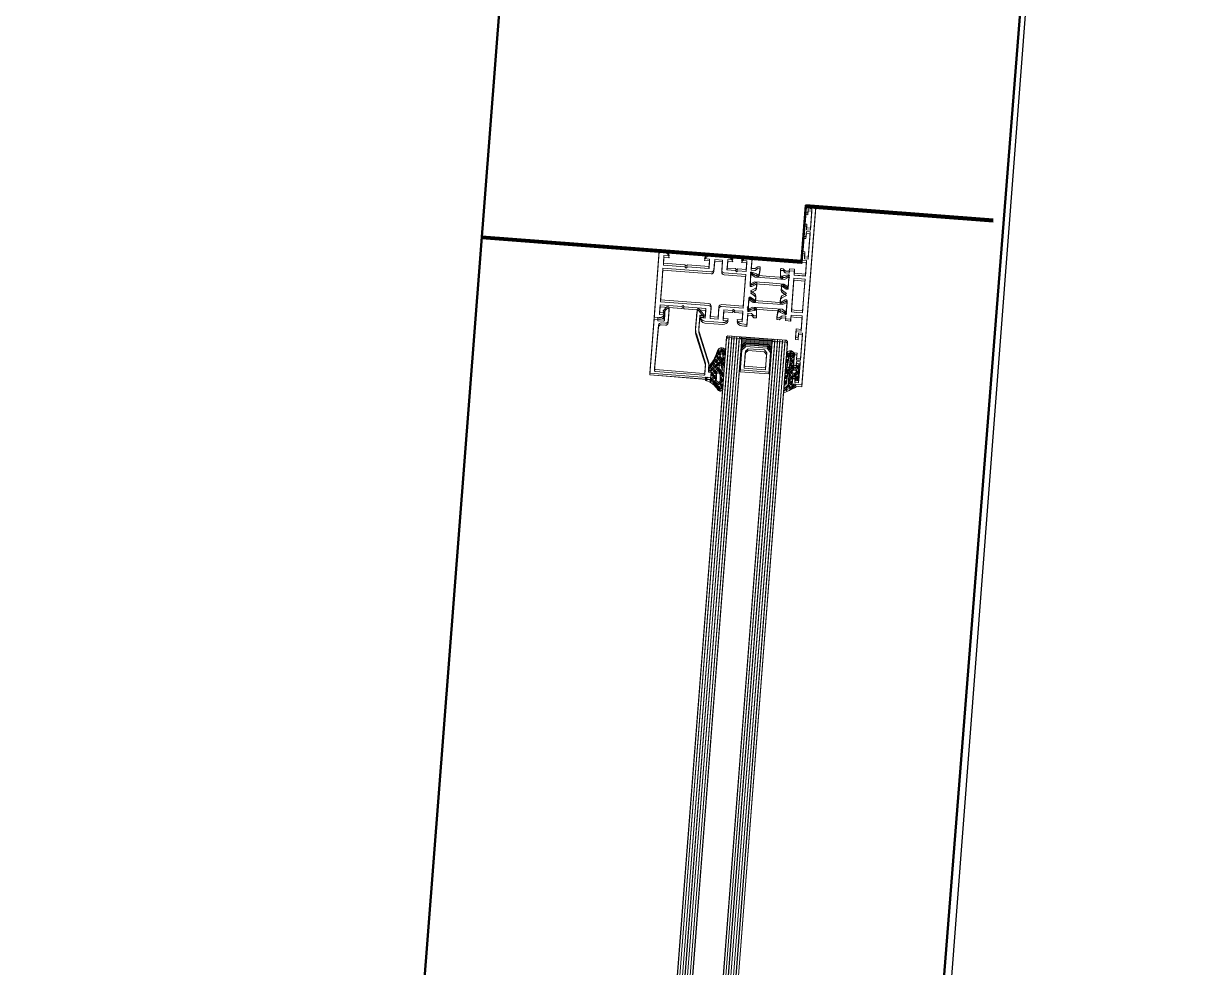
# Model space of a CAD drawing. Header units: millimetres. Extents: x 26282 to 30760, y 1404 to 4574.
# Drawn here: x 29214.63 to 29261.06, y 3246.81 to 3283.91 of the extents above; entities that cross this region are included whole.
import ezdxf

# ---------------------------------------------------------------- set-up
doc = ezdxf.new("R2010")
doc.units = ezdxf.units.MM
doc.header["$LTSCALE"] = 0.25
doc.linetypes.add('DIVIDE', pattern=[1.25, 0.5, -0.25, 0, -0.25, 0, -0.25])
for name, color, linetype, lineweight in [('AB-DUV', 4, 'Continuous', 50), ('DOĞRAMA', 30, 'Continuous', 20), ('SECTION LINE (3RDF)', 40, 'DIVIDE', 25)]:
    doc.layers.add(name, color=color, linetype=linetype, lineweight=lineweight)
doc.layers.add('catı (3rdf)', color=41, linetype='Continuous')

# ---------------------------------------------------------------- blocks, each defined once
blk = doc.blocks.new('CHD60E27', base_point=(-138.6, 7.85))
at = {"color": 1, "linetype": 'Continuous'}
for p, q in [((-80.6, 56.35), (-78.6, 56.35)), ((-115.729976, 50.516652), (-114.729976, 49.516652)), ((-115.729976, 50.516652), (-114.729976, 49.516652)), ((-78.6, 29.85), (-80.6, 29.85)), ((-137.2, 16.75), (-135.7, 16.75)), ((-135.7, 16.75), (-135.7, 15.25))]:
    blk.add_line(p, q, dxfattribs=at)
at = {"color": 40, "linetype": 'Continuous'}
for points in [[(-138.6, 7.85), (-138.6, 78.35), (-134.7, 78.35), (-134.7, 75.95, -0.414213), (-135.199999, 75.45), (-135.7, 75.45), (-135.7, 76.95), (-137.2, 76.95), (-137.2, 69.45), (-135.7, 69.45), (-135.7, 70.95), (-135.2, 70.95, -0.414213), (-134.699999, 70.45), (-134.7, 66.05), (-135.7, 66.05), (-135.7, 68.05), (-137.2, 68.05), (-137.2, 58.05), (-135.7, 58.05), (-135.7, 60.05), (-134.7, 60.05), (-134.7, 56.65), (-136.6, 56.65), (-136.6, 51.35), (-134.4, 51.35), (-132.2, 51.35), (-132.2, 52.95), (-130.2, 52.95), (-130.2, 51.95), (-128.790992, 51.95, 0.176327), (-128.630295, 52.008489), (-127.7, 52.789099), (-127, 52.789099, -0.43976), (-126.701142, 52.462953), (-126.911671, 50.056591, -0.176327), (-126.983943, 49.901604), (-127.323223, 49.562323, -0.577351), (-127.741481, 49.674394), (-127.772347, 49.789587, 0.267949), (-127.949124, 49.966363), (-129.9, 50.489099), (-130.1, 50.489099, 0.842899), (-130.2, 49.906257), (-130.2, 45.839099, 0.414213), (-129.949998, 45.589099), (-129.628806, 45.589099, 0.137838), (-129.498553, 45.625711), (-127.980252, 46.552487, -0.585341), (-127.6, 46.339099), (-127.6, 45.002615, -0.261351), (-128.07899, 44.149065), (-129.797634, 43.1), (-128.07899, 42.050935, -0.261351), (-127.6, 41.197385), (-127.6, 39.8609, -0.585341), (-127.980252, 39.647512), (-129.498554, 40.574288, 0.137838), (-129.628807, 40.6109), (-129.95, 40.6109, 0.414213), (-130.199999, 40.360899), (-130.2, 36.293743, 0.842899), (-130.1, 35.710901), (-129.9, 35.7109), (-127.949123, 36.233636, 0.267949), (-127.772347, 36.410413), (-127.741481, 36.525605, -0.577351), (-127.323223, 36.637676), (-126.983943, 36.298396, -0.176327), (-126.911671, 36.143409), (-126.701141, 33.737047, -0.43976), (-127, 33.4109), (-127.7, 33.4109), (-128.630295, 34.191511, 0.176327), (-128.790992, 34.25), (-130.2, 34.25), (-130.2, 33.25), (-132.2, 33.25), (-132.2, 34.85), (-136.6, 34.85), (-136.6, 29.55), (-134.7, 29.55), (-134.7, 26.15), (-135.7, 26.15), (-135.7, 28.15), (-137.2, 28.15), (-137.2, 18.15), (-135.7, 18.15), (-135.7, 20.15), (-134.7, 20.15), (-134.7, 15.75, -0.414213), (-135.199999, 15.25), (-135.7, 15.25), (-135.7, 16.75), (-137.2, 16.75), (-137.2, 9.25), (-135.7, 9.25), (-135.7, 10.75), (-135.2, 10.75, -0.414213), (-134.699999, 10.25), (-134.7, 7.85), (-138.6, 7.85)], [(-78.6, 56.35), (-78.6, 29.85), (-79.6, 29.85), (-80.6, 29.85, -0.414213), (-82.599999, 31.85), (-80.6, 31.85), (-80.6, 34.85), (-89.1, 34.85), (-89.6, 35.35), (-90.1, 34.85), (-98.6, 34.85), (-98.6, 31.85), (-96.6, 31.85, -0.414213), (-98.599999, 29.85), (-105.740408, 29.85, -0.356298), (-107.699999, 31.450001), (-105.7, 31.45), (-105.7, 34.85), (-109, 34.85), (-109.5, 35.35), (-110, 34.85), (-113.2, 34.85), (-113.2, 31.45), (-111.2, 31.45, -0.356298), (-113.159592, 29.85), (-115.2, 29.85), (-115.2, 34.25), (-116.609007, 34.25, 0.176327), (-116.769704, 34.191511), (-117.7, 33.4109), (-118.4, 33.4109, -0.43976), (-118.698859, 33.737047), (-118.488329, 36.143409, -0.176327), (-118.416057, 36.298397), (-118.076776, 36.637677, -0.577351), (-117.658519, 36.525604), (-117.627652, 36.410413, 0.267949), (-117.450876, 36.233636), (-115.5, 35.7109), (-115.3, 35.7109, 0.842899), (-115.2, 36.293744), (-115.2, 40.3609, 0.414213), (-115.45, 40.6109), (-115.771193, 40.6109, 0.137838), (-115.901446, 40.574288), (-117.419747, 39.647512, -0.585341), (-117.799999, 39.8609), (-117.8, 41.197384, -0.261351), (-117.32101, 42.050935), (-115.602366, 43.1), (-117.321009, 44.149064, -0.261351), (-117.8, 45.002615), (-117.8, 46.339099, -0.585341), (-117.419747, 46.552488), (-115.901445, 45.625712, 0.137838), (-115.771193, 45.5891), (-115.45, 45.589099, 0.414213), (-115.199999, 45.8391), (-115.2, 49.906257, 0.842899), (-115.3, 50.489099), (-115.5, 50.489099), (-117.450876, 49.966364, 0.267949), (-117.627653, 49.789587), (-117.658518, 49.674395, -0.577351), (-118.076776, 49.562322), (-118.416057, 49.901603, -0.176327), (-118.488329, 50.056591), (-118.698858, 52.462953, -0.43976), (-118.4, 52.789099), (-117.7, 52.789099), (-116.769704, 52.008489, 0.176327), (-116.609007, 51.95), (-115.2, 51.95), (-115.2, 56.35), (-113.159591, 56.35, -0.356297), (-111.199999, 54.75), (-113.2, 54.75), (-113.2, 51.35), (-110, 51.35), (-109.5, 50.85), (-109, 51.35), (-105.7, 51.35), (-105.7, 54.75), (-107.7, 54.75, -0.356297), (-105.740408, 56.35), (-98.6, 56.35, -0.414213), (-96.599999, 54.350001), (-98.6, 54.35), (-98.6, 51.35), (-90.1, 51.35), (-89.6, 50.85), (-89.1, 51.35), (-80.6, 51.35), (-80.6, 54.35), (-82.6, 54.35, -0.414213), (-80.6, 56.35), (-78.6, 56.35)], [(-80.6, 43.1), (-80.6, 49.35), (-99.6, 49.35, -0.414213), (-100.6, 50.35), (-100.6, 54.35), (-103.7, 54.35), (-103.7, 50.35, -0.414213), (-104.699999, 49.350001), (-113.2, 49.35), (-113.2, 36.85), (-104.7, 36.85, -0.414213), (-103.699999, 35.850001), (-103.7, 31.85), (-100.6, 31.85), (-100.6, 35.85, -0.414213), (-99.6, 36.85), (-80.6, 36.85), (-80.6, 43.1)]]:
    blk.add_lwpolyline(points, format="xyb", close=True, dxfattribs=at)
blk.add_lwpolyline([(-134.4, 49.35), (-136.6, 49.35), (-136.6, 36.85), (-132.2, 36.85), (-132.2, 49.35), (-134.4, 49.35)], close=True, dxfattribs=at)
at = {"color": 4, "linetype": 'Continuous'}
for points in [[(-130.210348, 45.762166), (-128.497348, 46.762166), (-122.710348, 46.762166), (-116.923348, 46.762166), (-115.210348, 45.762166), (-115.210348, 50.362166), (-116.910348, 49.362166), (-122.710348, 49.362166), (-128.510348, 49.362166), (-130.210348, 50.362166), (-130.210348, 45.762166)], [(-128.497348, 39.437833), (-130.210348, 40.437833), (-130.210348, 35.837833), (-128.510348, 36.837833), (-122.710348, 36.837833), (-116.910348, 36.837833), (-115.210348, 35.837833), (-115.210348, 40.437833), (-116.923348, 39.437833), (-122.710348, 39.437833), (-128.497348, 39.437833)]]:
    blk.add_lwpolyline(points, close=True, dxfattribs=at)
blk = doc.blocks.new('CHD10-3111', base_point=(3855.389827, -8975.811796))
at = {"color": 40, "linetype": 'Continuous'}
blk.add_lwpolyline([(3855.389827, -8949.111796), (3879.389827, -8949.111796), (3879.389827, -8971.111796), (3877.889827, -8971.111796), (3877.889827, -8970.611796), (3875.789827, -8970.611796, 0.414276), (3875.289827, -8971.111902), (3875.289827, -8973.411796), (3875.891113, -8973.764938, -0.44986), (3875.948899, -8974.058621), (3874.687602, -8975.51474, -0.717959), (3873.789827, -8975.211796), (3873.789827, -8970.111796, -0.414242), (3874.789923, -8969.111796), (3876.40713, -8969.111796, 0.409111), (3877.406977, -8968.129248), (3877.703866, -8951.120522, 0.419335), (3877.203942, -8950.611796), (3858.289827, -8950.611796, 0.414214), (3857.789827, -8951.111796), (3857.789827, -8954.510299, 0.096347), (3857.826278, -8954.697709), (3862.331086, -8965.847499, -0.096289), (3862.789827, -8968.20752), (3862.789827, -8975.311796, -0.679855), (3861.925103, -8975.653814), (3860.044019, -8973.648631, -0.65679), (3860.189935, -8973.311796), (3861.289827, -8973.311796, 0.414214), (3861.489827, -8973.111796), (3861.489827, -8968.20752, 0.096295), (3861.125704, -8966.334383), (3856.526235, -8954.950297, -0.096289), (3856.489827, -8954.762994), (3856.489827, -8952.011796), (3855.389827, -8952.011796), (3855.389827, -8949.111796)], format="xyb", close=True, dxfattribs=at)
blk = doc.blocks.new('CHDMN-201', base_point=(29.944199, -19.992072))
at = {"color": 1, "linetype": 'Continuous'}
for p, q in [((24.944196, -17.917709), (26.712382, -16.149524)), ((24.944196, -17.222799), (26.363237, -18.64184)), ((24.944198, -20.039028), (27.683935, -17.299291)), ((25.670623, -15.827906), (29.959082, -20.116364)), ((27.817864, -19.286682), (28.843558, -18.260988)), ((24.944197, -19.344121), (26.23548, -20.635403)), ((25.079548, -21.600792), (25.475995, -21.997239)), ((25.189997, -21.91455), (25.940862, -21.163684)), ((25.475995, -21.997239), (29.768513, -26.289757)), ((25.940862, -21.163684), (26.275067, -20.829479)), ((26.075074, -23.150793), (26.624114, -22.601753)), ((26.23548, -20.635403), (26.260255, -20.660179)), ((26.954462, -24.392725), (29.944199, -21.402988)), ((27.730494, -21.495372), (30.203718, -19.022148)), ((27.79138, -22.191304), (30.58826, -24.988183)), ((27.826231, -20.104834), (29.944199, -22.222802)), ((31.257696, -20.089491), (31.80016, -19.547027)), ((31.416762, -19.452725), (31.950423, -19.986385)), ((25.178841, -25.942725), (28.496854, -29.260739)), ((25.232281, -26.114906), (26.046166, -25.301021)), ((25.477814, -24.120378), (25.941592, -24.584156)), ((25.916779, -27.551729), (30.108752, -23.359755)), ((26.882093, -28.707735), (30.556963, -25.032865)), ((26.991686, -25.63425), (29.066899, -27.709463)), ((24.944199, -28.524309), (25.530435, -27.938072)), ((24.944199, -29.950724), (27.004506, -32.011031)), ((24.952122, -30.637706), (25.869183, -29.720645)), ((25.094432, -27.979636), (25.776541, -28.661746)), ((25.810575, -31.900573), (28.517647, -29.193501)), ((26.861353, -29.746558), (28.07121, -30.956415))]:
    blk.add_line(p, q, dxfattribs=at)
for points in [[(26.390301, -23.393758, -0.11997), (25.342637, -22.236365, -0.11997), (24.944199, -20.726926), (24.944195, -16.789779, -0.730107), (26.758647, -16.209518, 0.185935), (31.810746, -19.549362, -0.858634), (31.670288, -20.125588), (30.144199, -19.992072, 0.414214), (29.944199, -20.192072), (29.944199, -23.09206, 0.414226), (30.244199, -23.392072), (30.544174, -23.392072, -0.414238), (30.844199, -23.692072), (30.844199, -24.310458, -0.167691), (30.631375, -24.927186, 0.106409), (28.114271, -30.786691, -0.907546), (24.944199, -30.478675), (24.944199, -28.292072, -1), (25.744199, -28.292072), (25.908447, -30.169443, 0.790151), (26.678457, -30.282816, 0.061795), (27.025941, -28.955975, 0.24686), (26.961879, -28.781202, -0.192553), (24.944199, -24.656358, -1), (25.941426, -24.581945, 0.061004), (26.187228, -25.817745, 0.744986), (26.953471, -25.796309, 0.211789), (26.613432, -23.622255, 0.100818), (26.390301, -23.393758)], [(26.255022, -20.600362), (26.380094, -22.029945, 0.17342), (26.661249, -22.641873, 0.008526), (26.786952, -22.766133, 0.691738), (27.799141, -22.280005), (27.680588, -20.924941, -0.129672), (27.819183, -20.120619, 0.375997), (27.441422, -18.85823), (27.046771, -18.610379, 0.619603), (26.12995, -19.17078), (26.255022, -20.600362)]]:
    blk.add_lwpolyline(points, format="xyb", close=True, dxfattribs=at)
blk = doc.blocks.new('*U44')
at = {"color": 4, "linetype": 'Continuous'}
for p, q in [((1457.994385, 76), (1457.994385, 75.99)), ((1458.394385, 76), (1458.394385, 75.6)), ((1458.794385, 76), (1458.794385, 75.2)), ((1459.194385, 76), (1459.194385, 74.8)), ((1459.594385, 76), (1459.594385, 64)), ((1459.994385, 76), (1459.994385, 64)), ((1460.394385, 76), (1460.394385, 64)), ((1460.794385, 76), (1460.794385, 64)), ((1461.194385, 76), (1461.194385, 64)), ((1461.594385, 76), (1461.594385, 64)), ((1459.194385, 65.2), (1459.194385, 64)), ((1457.994385, 64.01), (1457.994385, 64)), ((1458.394385, 64.4), (1458.394385, 64)), ((1458.794385, 64.8), (1458.794385, 64))]:
    blk.add_line(p, q, dxfattribs=at)
blk = doc.blocks.new('CHD40D02')
at = {"color": 1, "linetype": 'Continuous'}
for p, q in [((-1.122662, 0.665503), (-0.457159, 0)), ((-1.012226, 0), (0.801576, 1.813802)), ((0, -1.109094), (1.4, 0.290906)), ((0.205857, 1.458304), (1.4, 0.264161)), ((1.534377, 2.251105), (2.247288, 1.538194)), ((-2.117144, -5.347558), (1.4, -1.830414)), ((-2.117144, -3.226238), (-1.117144, -2.226238)), ((-2.117144, -2.582656), (-0.421916, -4.277884)), ((0, -0.457159), (1.4, -1.857159)), ((0, -2.578479), (1.4, -3.978479)), ((0.262508, -5.089227), (1.4, -3.951735)), ((2.000247, -3.351488), (2.91136, -2.440375)), ((2.050967, -2.508126), (2.906913, -3.364072)), ((2.135987, -1.094428), (2.921622, -0.308793)), ((2.222769, -0.558608), (2.917076, -1.252915)), ((-2.117144, -4.703976), (-1.237492, -5.583628)), ((-2.117144, -7.468879), (-0.899257, -6.250992)), ((-2.117144, -6.825296), (-1.117144, -7.825296)), ((-0.543237, -6.277883), (1.4, -8.22112)), ((0, -7.473055), (2.106571, -5.366485)), ((0, -9.594375), (1.4, -8.194375)), ((0, -8.942441), (1.4, -10.34244)), ((0.262508, -4.962308), (1.066416, -5.766216)), ((1.066416, -5.766216), (1.7501, -6.4499)), ((1.930627, -4.509107), (2.59883, -5.177309)), ((2.065011, -9.650685), (2.925923, -8.789773)), ((2.106571, -5.366485), (2.901098, -4.571957)), ((2.137826, -8.958946), (2.903131, -9.724251)), ((2.53001, -7.22981), (2.953639, -7.653438)), ((2.59883, -5.177309), (2.73038, -5.30886)), ((0.000001, -11.063761), (1.86654, -12.930301)), ((0.005596, -11.710099), (1.4, -10.315696)), ((0.929001, -12.908016), (2.87289, -10.964126)), ((1.935795, -10.878236), (2.844412, -11.786853))]:
    blk.add_line(p, q, dxfattribs=at)
at = {"color": 7, "linetype": 'Continuous'}
blk.add_line((2.921685, -0.29561), (2.817805, -0.199647), dxfattribs=at)
at = {"color": 1, "linetype": 'Continuous'}
for points in [[(2.921685, -0.29561), (2.9, -4.8), (2.8, -5.1), (2.7, -5.4), (2.6, -5.7), (2.4, -6), (2.3, -6.2), (2, -6.3), (1.8, -6.4), (1.6, -6.6), (1.5, -6.7), (1.4, -6.9), (1.4, -11.5), (1.4, -11.7), (1.6, -11.8), (1.65982, -11.8), (1.85982, -11.6), (2.25982, -7.8), (2.35982, -7.4), (2.55982, -7.2), (2.85982, -7.2), (2.95982, -7.4), (2.85982, -11.5, -1.047986), (0.000001, -11.499982), (0, -7.412301), (-1.117144, -7.412301), (-1.117144, -8.412301), (-2.117144, -7.977518), (-2.117144, -2.406848), (-1.117144, -2.015544), (-1.117144, -3.015544), (0, -3.015544), (0, 0), (-1.5, 0), (-1.6, 0.1), (-1.6, 0.3), (-1.4, 0.5), (2.700478, 2.946982), (2.800478, 2.946982), (2.900478, 2.746982), (2.900478, 2.446982), (2.700478, 2.146982), (1.4, 0.4), (1.4, -5.2), (1.5, -5.3), (1.7, -5.2), (1.907825, -4.888262), (2.146067, -0.926812), (2.230152, -0.523166), (2.318197, -0.219443), (2.614003, -0.107644), (2.817805, -0.199647), (2.921685, -0.29561)], [(0.116062, -6.131436, 0.198912), (0.262508, -5.777883), (0.262508, -4.777884, 0.414213), (-0.237492, -4.277884), (-0.737492, -4.277884, 0.414213), (-1.237492, -4.777883), (-1.237492, -5.777884, 0.414213), (-0.737492, -6.277883), (-0.237491, -6.277883, 0.198912), (0.116062, -6.131436)]]:
    blk.add_lwpolyline(points, format="xyb", close=True, dxfattribs=at)
blk = doc.blocks.new('A$C74C11A8A')
at = {"layer": 'DOĞRAMA', "color": 155, "linetype": 'Continuous'}
for p, q in [((1307.83, 82.94), (753.58, 82.94)), ((1307.83, 81.94), (753.58, 81.94)), ((1307.83, 80.94), (753.58, 80.94)), ((1307.83, 79.94), (753.58, 79.94)), ((1307.83, 78.94), (753.58, 78.94)), ((1339.33, 82.94), (1307.83, 82.94)), ((1339.83, 81.94), (1307.83, 81.94)), ((1339.83, 80.94), (1307.83, 80.94)), ((1339.83, 79.94), (1307.83, 79.94)), ((1339.83, 78.94), (1307.83, 78.94)), ((1339.33, 82.94), (1339.83, 82.44)), ((1339.83, 82.44), (1339.83, 77.44)), ((1307.83, 77.94), (753.58, 77.94)), ((1307.83, 76.94), (753.58, 76.94)), ((1339.83, 77.94), (1307.83, 77.94)), ((1339.33, 76.94), (1307.83, 76.94)), ((1326.83, 65.24), (1326.83, 76.64)), ((1326.83, 76.64), (1335.33, 76.64)), ((1328.33, 66.74), (1328.33, 75.14)), ((1328.33, 75.14), (1334.33, 75.14)), ((1334.33, 75.14), (1335.33, 74.14)), ((1335.33, 76.64), (1336.83, 75.14)), ((1336.83, 75.14), (1336.83, 66.74)), ((1339.83, 77.44), (1339.33, 76.94)), ((1335.33, 74.14), (1335.33, 67.74)), ((1335.33, 65.24), (1326.83, 65.24)), ((1334.33, 66.74), (1328.33, 66.74)), ((1335.33, 67.74), (1334.33, 66.74)), ((1336.83, 66.74), (1335.33, 65.24)), ((1307.83, 64.94), (753.58, 64.94)), ((1307.83, 63.94), (753.58, 63.94)), ((1307.83, 62.94), (753.58, 62.94)), ((1307.83, 61.94), (753.58, 61.94)), ((1307.83, 60.94), (753.58, 60.94)), ((1339.33, 64.94), (1307.83, 64.94)), ((1339.83, 63.94), (1307.83, 63.94)), ((1339.83, 62.94), (1307.83, 62.94)), ((1339.83, 61.94), (1307.83, 61.94)), ((1339.83, 60.94), (1307.83, 60.94)), ((1339.33, 64.94), (1339.83, 64.44)), ((1339.83, 64.44), (1339.83, 59.44)), ((1307.83, 59.94), (753.58, 59.94)), ((1307.83, 58.94), (753.58, 58.94)), ((1339.83, 59.94), (1307.83, 59.94)), ((1339.33, 58.94), (1307.83, 58.94)), ((1339.83, 59.44), (1339.33, 58.94))]:
    blk.add_line(p, q, dxfattribs=at)
blk.add_lwpolyline([(1339.83, 76.94), (1336.08, 76.94), (1337.58, 75.44), (1337.58, 66.44), (1336.08, 64.94), (1339.83, 64.94), (1339.83, 76.94)], close=True, dxfattribs=at)
at = {"layer": 'DOĞRAMA', "color": 155, "rotation": 90}
for name, p in [('CHD60E27', (1393.33, 51.94)), ('CHD10-3111', (1349.53, 87.94)), ('CHDMN-201', (1322.83, 87.94))]:
    blk.add_blockref(name, p, dxfattribs=at)
at = {"layer": 'DOĞRAMA', "color": 155}
blk.add_blockref('*U44', (-121.91, 0.94), dxfattribs=at)
at = {"layer": 'DOĞRAMA', "color": 155, "xscale": 1.034312, "rotation": 90}
blk.add_blockref('CHD40D02', (1322.83, 55.94), dxfattribs=at)
blk = doc.blocks.new('A$C187D15ED')
at = {"layer": 'AB-DUV'}
for p, q in [((9670.075, 3172.363), (9644.208, 2836.978)), ((9690.632, 3171.098), (9664.173, 2835.751))]:
    blk.add_line(p, q, dxfattribs=at)
for points in [[(9662.22, 3070.446), (9674.792, 3069.477), (9674.962, 3071.67), (9682.33, 3071.102)], [(9662.221, 3070.522), (9674.793, 3069.553), (9674.963, 3071.746), (9682.331, 3071.178)]]:
    blk.add_lwpolyline(points, dxfattribs=at)
at = {"layer": 'SECTION LINE (3RDF)', "xscale": 0.1, "yscale": 0.1, "zscale": 0.1, "rotation": 85.58962928942069}
for p in [(9669.815, 2932.32), (9669.816, 2932.396)]:
    blk.add_blockref('A$C74C11A8A', p, dxfattribs=at)

msp = doc.modelspace()

# ---------------------------------------------------------------- block references
at = {"layer": 'AB-DUV', "ltscale": 100}
msp.add_blockref('A$C187D15ED', (19570.424, 205.028, 5.126), dxfattribs=at)

# ---------------------------------------------------------------- next in the draw order: linework, layer by layer
at = {"layer": 'catı (3rdf)', "ltscale": 0.25}
msp.add_line((29261.056, 3376.126, 5.126), (29229.383, 2963.221, 5.126), dxfattribs=at)
at = {"layer": 'DOĞRAMA', "color": 1, "linetype": 'Continuous'}
for p, q in [((29245.417, 3275.803, 5.126), (29245.428, 3275.952, 5.126)), ((29245.566, 3275.791, 5.126), (29245.417, 3275.803, 5.126)), ((29239.623, 3274.936, 5.126), (29239.822, 3274.92, 5.126)), ((29243.166, 3272.59, 5.126), (29243.074, 3272.697, 5.126)), ((29243.166, 3272.59, 5.126), (29243.074, 3272.697, 5.126)), ((29239.618, 3272.278, 5.126), (29239.419, 3272.293, 5.126)), ((29242.146, 3271.071, 5.126), (29241.856, 3270.822, 5.126)), ((29242.218, 3270.87, 5.126), (29242.028, 3271.091, 5.126)), ((29242.015, 3270.761, 5.126), (29241.62, 3270.423, 5.126)), ((29242.102, 3270.638, 5.126), (29241.652, 3270.252, 5.126)), ((29241.981, 3270.455, 5.126), (29241.79, 3270.678, 5.126)), ((29242.164, 3270.472, 5.126), (29241.858, 3270.828, 5.126)), ((29242.025, 3270.864, 5.126), (29241.914, 3270.994, 5.126)), ((29242.222, 3270.938, 5.126), (29242.124, 3270.854, 5.126)), ((29242.188, 3270.675, 5.126), (29242.125, 3270.748, 5.126)), ((29242.207, 3270.728, 5.126), (29242.144, 3270.674, 5.126)), ((29244.585, 3270.431, 5.126), (29244.627, 3270.839, 5.126)), ((29244.695, 3270.648, 5.126), (29244.599, 3270.569, 5.126)), ((29244.682, 3270.58, 5.126), (29244.609, 3270.662, 5.126)), ((29244.837, 3270.964, 5.126), (29244.621, 3270.785, 5.126)), ((29244.717, 3270.769, 5.126), (29244.631, 3270.867, 5.126)), ((29244.731, 3270.841, 5.126), (29244.66, 3270.465, 5.126)), ((29244.753, 3270.859, 5.126), (29244.731, 3270.841, 5.126)), ((29244.918, 3270.772, 5.126), (29244.74, 3270.973, 5.126)), ((29244.742, 3270.368, 5.126), (29244.777, 3270.827, 5.126)), ((29244.907, 3270.626, 5.126), (29244.752, 3270.497, 5.126)), ((29244.759, 3270.859, 5.126), (29244.753, 3270.859, 5.126)), ((29244.779, 3270.847, 5.126), (29244.759, 3270.859, 5.126)), ((29244.923, 3270.837, 5.126), (29244.768, 3270.709, 5.126)), ((29244.902, 3270.561, 5.126), (29244.768, 3270.712, 5.126)), ((29244.777, 3270.827, 5.126), (29244.779, 3270.847, 5.126)), ((29244.922, 3270.816, 5.126), (29244.89, 3270.408, 5.126)), ((29241.874, 3270.118, 5.126), (29241.617, 3270.418, 5.126)), ((29241.975, 3270.331, 5.126), (29241.654, 3270.056, 5.126)), ((29241.855, 3269.91, 5.126), (29241.66, 3270.138, 5.126)), ((29242.104, 3270.081, 5.126), (29241.709, 3270.542, 5.126)), ((29242.053, 3270.201, 5.126), (29241.994, 3270.15, 5.126)), ((29242.16, 3270.49, 5.126), (29242.072, 3270.415, 5.126)), ((29242.12, 3270.293, 5.126), (29242.077, 3270.342, 5.126)), ((29244.534, 3269.722, 5.126), (29244.571, 3270.171, 5.126)), ((29244.657, 3270.221, 5.126), (29244.569, 3270.148, 5.126)), ((29244.571, 3270.171, 5.126), (29244.584, 3270.2, 5.126)), ((29244.584, 3270.2, 5.126), (29244.596, 3270.229, 5.126)), ((29244.594, 3270.41, 5.126), (29244.585, 3270.431, 5.126)), ((29244.628, 3270.41, 5.126), (29244.588, 3270.456, 5.126)), ((29244.605, 3270.206, 5.126), (29244.593, 3270.22, 5.126)), ((29244.625, 3270.408, 5.126), (29244.594, 3270.41, 5.126)), ((29244.596, 3270.229, 5.126), (29244.609, 3270.258, 5.126)), ((29244.669, 3270.134, 5.126), (29244.605, 3270.206, 5.126)), ((29244.609, 3270.258, 5.126), (29244.632, 3270.287, 5.126)), ((29244.674, 3270.172, 5.126), (29244.619, 3269.779, 5.126)), ((29244.647, 3270.426, 5.126), (29244.625, 3270.408, 5.126)), ((29244.632, 3270.287, 5.126), (29244.644, 3270.306, 5.126)), ((29244.644, 3270.306, 5.126), (29244.675, 3270.313, 5.126)), ((29244.66, 3270.465, 5.126), (29244.647, 3270.426, 5.126)), ((29244.891, 3270.414, 5.126), (29244.657, 3270.221, 5.126)), ((29244.698, 3270.201, 5.126), (29244.674, 3270.172, 5.126)), ((29244.675, 3270.313, 5.126), (29244.697, 3270.322, 5.126)), ((29244.686, 3269.641, 5.126), (29244.729, 3270.199, 5.126)), ((29244.697, 3270.322, 5.126), (29244.719, 3270.34, 5.126)), ((29244.719, 3270.21, 5.126), (29244.698, 3270.201, 5.126)), ((29244.768, 3270.253, 5.126), (29244.702, 3270.326, 5.126)), ((29245.093, 3270.186, 5.126), (29244.703, 3269.863, 5.126)), ((29244.719, 3270.34, 5.126), (29244.73, 3270.349, 5.126)), ((29244.729, 3270.199, 5.126), (29244.719, 3270.21, 5.126)), ((29244.845, 3270.179, 5.126), (29244.719, 3270.074, 5.126)), ((29244.73, 3270.349, 5.126), (29244.742, 3270.368, 5.126)), ((29244.938, 3270.291, 5.126), (29244.752, 3270.5, 5.126)), ((29244.844, 3270.166, 5.126), (29244.768, 3270.253, 5.126)), ((29244.851, 3270.247, 5.126), (29244.843, 3270.148, 5.126)), ((29244.89, 3270.408, 5.126), (29245.006, 3270.399, 5.126)), ((29244.958, 3270.289, 5.126), (29244.906, 3270.293, 5.126)), ((29245.109, 3270.397, 5.126), (29244.974, 3270.285, 5.126)), ((29244.998, 3270.136, 5.126), (29245.005, 3270.236, 5.126)), ((29245.088, 3270.121, 5.126), (29245.004, 3270.216, 5.126)), ((29245.006, 3270.399, 5.126), (29245.013, 3270.499, 5.126)), ((29245.104, 3270.333, 5.126), (29245.009, 3270.441, 5.126)), ((29245.013, 3270.499, 5.126), (29245.113, 3270.448, 5.126)), ((29245.113, 3270.448, 5.126), (29245.07, 3269.892, 5.126)), ((29241.492, 3269.873, 5.126), (29241.443, 3269.93, 5.126)), ((29241.513, 3269.935, 5.126), (29241.454, 3269.885, 5.126)), ((29241.875, 3270.048, 5.126), (29241.609, 3269.821, 5.126)), ((29242.037, 3269.467, 5.126), (29241.642, 3269.928, 5.126)), ((29241.849, 3269.829, 5.126), (29241.739, 3269.734, 5.126)), ((29242.142, 3269.882, 5.126), (29241.847, 3269.63, 5.126)), ((29242.125, 3269.67, 5.126), (29241.935, 3269.507, 5.126)), ((29242.12, 3269.601, 5.126), (29241.989, 3269.753, 5.126)), ((29242.051, 3270.001, 5.126), (29242.015, 3269.971, 5.126)), ((29242.017, 3269.951, 5.126), (29242.015, 3269.954, 5.126)), ((29242.136, 3269.812, 5.126), (29242.017, 3269.951, 5.126)), ((29242.132, 3270.071, 5.126), (29242.051, 3270.001, 5.126)), ((29242.14, 3270.038, 5.126), (29242.104, 3270.081, 5.126)), ((29244.621, 3269.795, 5.126), (29244.534, 3269.723, 5.126)), ((29244.544, 3269.712, 5.126), (29244.534, 3269.722, 5.126)), ((29244.538, 3269.477, 5.126), (29244.686, 3269.641, 5.126)), ((29244.608, 3269.743, 5.126), (29244.542, 3269.817, 5.126)), ((29244.565, 3269.701, 5.126), (29244.544, 3269.712, 5.126)), ((29244.653, 3270.019, 5.126), (29244.552, 3269.936, 5.126)), ((29244.641, 3269.936, 5.126), (29244.559, 3270.028, 5.126)), ((29244.596, 3269.71, 5.126), (29244.565, 3269.701, 5.126)), ((29244.607, 3269.739, 5.126), (29244.596, 3269.71, 5.126)), ((29244.619, 3269.779, 5.126), (29244.607, 3269.739, 5.126)), ((29244.842, 3269.78, 5.126), (29244.687, 3269.651, 5.126)), ((29244.801, 3269.526, 5.126), (29244.687, 3269.654, 5.126)), ((29244.837, 3269.715, 5.126), (29244.703, 3269.866, 5.126)), ((29244.853, 3269.926, 5.126), (29244.72, 3270.077, 5.126)), ((29244.938, 3269.661, 5.126), (29244.737, 3269.495, 5.126)), ((29244.856, 3269.97, 5.126), (29244.833, 3269.669, 5.126)), ((29244.833, 3269.669, 5.126), (29244.988, 3269.657, 5.126)), ((29244.972, 3269.961, 5.126), (29244.856, 3269.97, 5.126)), ((29244.944, 3269.594, 5.126), (29244.88, 3269.666, 5.126)), ((29244.891, 3270.094, 5.126), (29244.942, 3270.09, 5.126)), ((29245.071, 3269.91, 5.126), (29244.91, 3270.092, 5.126)), ((29244.964, 3269.861, 5.126), (29244.972, 3269.961, 5.126)), ((29245.07, 3269.892, 5.126), (29244.964, 3269.861, 5.126)), ((29245.076, 3269.974, 5.126), (29244.966, 3269.882, 5.126)), ((29244.988, 3269.657, 5.126), (29244.998, 3269.647, 5.126)), ((29244.998, 3269.647, 5.126), (29244.996, 3269.627, 5.126)), ((29244.513, 3269.419, 5.126), (29244.515, 3269.448, 5.126)), ((29244.522, 3269.398, 5.126), (29244.513, 3269.419, 5.126)), ((29244.515, 3269.448, 5.126), (29244.538, 3269.477, 5.126)), ((29244.532, 3269.397, 5.126), (29244.522, 3269.398, 5.126)), ((29244.974, 3269.608, 5.126), (29244.532, 3269.397, 5.126)), ((29244.658, 3269.457, 5.126), (29244.59, 3269.534, 5.126)), ((29244.996, 3269.627, 5.126), (29244.974, 3269.608, 5.126))]:
    msp.add_line(p, q, dxfattribs=at)
at = {"layer": 'DOĞRAMA', "color": 155, "linetype": 'Continuous'}
for p, q in [((29242.268, 3271.522, 5.126), (29242.026, 3268.381, 5.126)), ((29242.372, 3271.564, 5.126), (29242.126, 3268.374, 5.126)), ((29242.471, 3271.557, 5.126), (29242.225, 3268.366, 5.126)), ((29242.268, 3271.522, 5.126), (29242.322, 3271.568, 5.126)), ((29242.322, 3271.568, 5.126), (29242.82, 3271.53, 5.126)), ((29242.571, 3271.549, 5.126), (29242.325, 3268.358, 5.126)), ((29242.671, 3271.541, 5.126), (29242.425, 3268.351, 5.126)), ((29242.771, 3271.533, 5.126), (29242.524, 3268.343, 5.126)), ((29242.82, 3271.53, 5.126), (29242.866, 3271.476, 5.126)), ((29242.866, 3271.476, 5.126), (29242.624, 3268.335, 5.126)), ((29242.8, 3270.227, 5.126), (29242.866, 3271.075, 5.126)), ((29242.866, 3271.075, 5.126), (29243.027, 3271.213, 5.126)), ((29243.007, 3270.964, 5.126), (29243.115, 3271.056, 5.126)), ((29243.027, 3271.213, 5.126), (29243.864, 3271.148, 5.126)), ((29243.115, 3271.056, 5.126), (29243.753, 3271.006, 5.126)), ((29244.063, 3271.384, 5.126), (29243.821, 3268.243, 5.126)), ((29243.864, 3271.148, 5.126), (29244.002, 3270.987, 5.126)), ((29244.166, 3271.426, 5.126), (29243.92, 3268.235, 5.126)), ((29244.266, 3271.418, 5.126), (29244.02, 3268.228, 5.126)), ((29244.063, 3271.384, 5.126), (29244.117, 3271.43, 5.126)), ((29244.117, 3271.43, 5.126), (29244.615, 3271.391, 5.126)), ((29244.366, 3271.41, 5.126), (29244.12, 3268.22, 5.126)), ((29244.466, 3271.403, 5.126), (29244.219, 3268.212, 5.126)), ((29244.565, 3271.395, 5.126), (29244.319, 3268.205, 5.126)), ((29244.661, 3271.338, 5.126), (29244.419, 3268.197, 5.126)), ((29244.615, 3271.391, 5.126), (29244.661, 3271.338, 5.126)), ((29242.961, 3270.365, 5.126), (29243.007, 3270.964, 5.126)), ((29243.753, 3271.006, 5.126), (29243.845, 3270.899, 5.126)), ((29243.845, 3270.899, 5.126), (29243.799, 3270.301, 5.126)), ((29244.002, 3270.987, 5.126), (29243.937, 3270.14, 5.126)), ((29243.937, 3270.14, 5.126), (29242.8, 3270.227, 5.126)), ((29243.799, 3270.301, 5.126), (29242.961, 3270.365, 5.126)), ((29242.026, 3268.381, 5.126), (29237.764, 3213.121, 5.126)), ((29242.126, 3268.374, 5.126), (29237.863, 3213.113, 5.126)), ((29242.225, 3268.366, 5.126), (29237.963, 3213.105, 5.126)), ((29242.325, 3268.358, 5.126), (29238.063, 3213.097, 5.126)), ((29242.425, 3268.351, 5.126), (29238.163, 3213.09, 5.126)), ((29242.524, 3268.343, 5.126), (29238.262, 3213.082, 5.126)), ((29242.624, 3268.335, 5.126), (29238.362, 3213.074, 5.126)), ((29243.821, 3268.243, 5.126), (29239.558, 3212.982, 5.126)), ((29243.92, 3268.235, 5.126), (29239.658, 3212.974, 5.126)), ((29244.02, 3268.228, 5.126), (29239.758, 3212.967, 5.126)), ((29244.12, 3268.22, 5.126), (29239.858, 3212.959, 5.126)), ((29244.219, 3268.212, 5.126), (29239.957, 3212.951, 5.126)), ((29244.319, 3268.205, 5.126), (29240.057, 3212.944, 5.126)), ((29244.419, 3268.197, 5.126), (29240.157, 3212.936, 5.126))]:
    msp.add_line(p, q, dxfattribs=at)
at = {"layer": 'DOĞRAMA', "color": 4, "linetype": 'Continuous'}
for p, q in [((29242.869, 3271.511, 5.126), (29244.066, 3271.419, 5.126)), ((29242.841, 3271.152, 5.126), (29242.842, 3271.152, 5.126)), ((29242.844, 3271.192, 5.126), (29242.884, 3271.189, 5.126)), ((29242.848, 3271.232, 5.126), (29242.927, 3271.226, 5.126)), ((29242.851, 3271.272, 5.126), (29242.97, 3271.262, 5.126)), ((29242.854, 3271.311, 5.126), (29244.05, 3271.219, 5.126)), ((29242.857, 3271.351, 5.126), (29244.053, 3271.259, 5.126)), ((29242.86, 3271.391, 5.126), (29244.056, 3271.299, 5.126)), ((29242.863, 3271.431, 5.126), (29244.059, 3271.339, 5.126)), ((29242.866, 3271.471, 5.126), (29244.062, 3271.379, 5.126)), ((29243.927, 3271.188, 5.126), (29244.047, 3271.179, 5.126)), ((29243.964, 3271.146, 5.126), (29244.044, 3271.139, 5.126)), ((29244.001, 3271.103, 5.126), (29244.041, 3271.1, 5.126)), ((29244.037, 3271.06, 5.126), (29244.038, 3271.06, 5.126))]:
    msp.add_line(p, q, dxfattribs=at)
at = {"layer": 'DOĞRAMA', "color": 7, "linetype": 'Continuous'}
msp.add_line((29244.534, 3269.722, 5.126), (29244.544, 3269.712, 5.126), dxfattribs=at)
at = {"layer": 'DOĞRAMA', "color": 40, "linetype": 'Continuous', "elevation": 5.126}
for points in [[(29245.774, 3276.668), (29245.232, 3269.639), (29244.843, 3269.669), (29244.862, 3269.908, -0.414213), (29244.915, 3269.954), (29244.965, 3269.95), (29244.954, 3269.8), (29245.103, 3269.789), (29245.161, 3270.537), (29245.011, 3270.548), (29245, 3270.399), (29244.95, 3270.403, -0.414213), (29244.904, 3270.456), (29244.938, 3270.895), (29245.038, 3270.887), (29245.022, 3270.688), (29245.172, 3270.676), (29245.249, 3271.673), (29245.099, 3271.685), (29245.084, 3271.485), (29244.984, 3271.493), (29245.01, 3271.832), (29245.2, 3271.818), (29245.24, 3272.346), (29245.021, 3272.363), (29244.802, 3272.38), (29244.789, 3272.22), (29244.59, 3272.236), (29244.598, 3272.335), (29244.457, 3272.346, 0.176327), (29244.441, 3272.342), (29244.342, 3272.271), (29244.272, 3272.276, -0.43976), (29244.245, 3272.311), (29244.284, 3272.549, -0.176327), (29244.293, 3272.564), (29244.329, 3272.596, -0.577351), (29244.37, 3272.581), (29244.372, 3272.569, 0.267949), (29244.388, 3272.55), (29244.579, 3272.483), (29244.599, 3272.482, 0.842899), (29244.613, 3272.539), (29244.645, 3272.945, 0.414213), (29244.622, 3272.971), (29244.59, 3272.974, 0.137838), (29244.576, 3272.971), (29244.418, 3272.891, -0.585341), (29244.382, 3272.915), (29244.392, 3273.048, -0.261351), (29244.446, 3273.129), (29244.626, 3273.221), (29244.462, 3273.339, -0.261351), (29244.421, 3273.427), (29244.431, 3273.561, -0.585341), (29244.471, 3273.579), (29244.615, 3273.475, 0.137838), (29244.628, 3273.47), (29244.66, 3273.468, 0.414213), (29244.687, 3273.491), (29244.718, 3273.896, 0.842899), (29244.713, 3273.955), (29244.693, 3273.957), (29244.494, 3273.92, 0.267949), (29244.475, 3273.903), (29244.471, 3273.892, -0.577351), (29244.429, 3273.884), (29244.397, 3273.921, -0.176327), (29244.391, 3273.937), (29244.389, 3274.178, -0.43976), (29244.421, 3274.208), (29244.491, 3274.203), (29244.578, 3274.118, 0.176327), (29244.593, 3274.111), (29244.734, 3274.1), (29244.741, 3274.2), (29244.941, 3274.184), (29244.929, 3274.025), (29245.367, 3273.991), (29245.408, 3274.52), (29245.219, 3274.534), (29245.245, 3274.873), (29245.344, 3274.865), (29245.329, 3274.666), (29245.479, 3274.654), (29245.555, 3275.652), (29245.406, 3275.663), (29245.391, 3275.464), (29245.291, 3275.471), (29245.325, 3275.91, -0.414213), (29245.378, 3275.956), (29245.428, 3275.952), (29245.417, 3275.803), (29245.566, 3275.791), (29245.624, 3276.539), (29245.474, 3276.55), (29245.463, 3276.401), (29245.413, 3276.405, -0.414213), (29245.367, 3276.458), (29245.385, 3276.698), (29245.774, 3276.668)], [(29239.419, 3272.293), (29239.623, 3274.936), (29239.723, 3274.928), (29239.822, 3274.92, -0.414213), (29240.006, 3274.705), (29239.807, 3274.721), (29239.784, 3274.422), (29240.631, 3274.356), (29240.677, 3274.303), (29240.731, 3274.349), (29241.578, 3274.283), (29241.602, 3274.582), (29241.402, 3274.598, -0.414213), (29241.617, 3274.782), (29242.329, 3274.727, -0.356298), (29242.512, 3274.552), (29242.313, 3274.568), (29242.286, 3274.229), (29242.615, 3274.203), (29242.661, 3274.15), (29242.715, 3274.196), (29243.034, 3274.171), (29243.06, 3274.51), (29242.861, 3274.525, -0.356298), (29243.069, 3274.67), (29243.272, 3274.654), (29243.238, 3274.215), (29243.379, 3274.205, 0.176327), (29243.395, 3274.209), (29243.494, 3274.28), (29243.564, 3274.275, -0.43976), (29243.591, 3274.24), (29243.551, 3274.001, -0.176327), (29243.543, 3273.986), (29243.507, 3273.955, -0.577351), (29243.466, 3273.97), (29243.464, 3273.981, 0.267949), (29243.447, 3274), (29243.257, 3274.067), (29243.237, 3274.069, 0.842899), (29243.222, 3274.012), (29243.191, 3273.606, 0.414213), (29243.214, 3273.579), (29243.246, 3273.577, 0.137838), (29243.259, 3273.58), (29243.418, 3273.66, -0.585341), (29243.454, 3273.636), (29243.444, 3273.503, -0.261351), (29243.39, 3273.421), (29243.21, 3273.33), (29243.374, 3273.212, -0.261351), (29243.415, 3273.123), (29243.404, 3272.99, -0.585341), (29243.365, 3272.972), (29243.221, 3273.076, 0.137838), (29243.208, 3273.081), (29243.176, 3273.083, 0.414213), (29243.149, 3273.06), (29243.118, 3272.654, 0.842899), (29243.123, 3272.596), (29243.143, 3272.594), (29243.342, 3272.631, 0.267949), (29243.361, 3272.647), (29243.365, 3272.659, -0.577351), (29243.407, 3272.667), (29243.438, 3272.63, -0.176327), (29243.444, 3272.614), (29243.447, 3272.373, -0.43976), (29243.415, 3272.342), (29243.345, 3272.348), (29243.258, 3272.433, 0.176327), (29243.243, 3272.44), (29243.102, 3272.451), (29243.068, 3272.012), (29242.865, 3272.028, -0.356297), (29242.682, 3272.202), (29242.881, 3272.187), (29242.907, 3272.526), (29242.588, 3272.551), (29242.542, 3272.604), (29242.489, 3272.558), (29242.159, 3272.584), (29242.133, 3272.245), (29242.333, 3272.229, -0.356297), (29242.125, 3272.085), (29241.413, 3272.14, -0.414213), (29241.229, 3272.354), (29241.429, 3272.339), (29241.452, 3272.638), (29240.604, 3272.704), (29240.558, 3272.757), (29240.504, 3272.711), (29239.657, 3272.777), (29239.634, 3272.477), (29239.833, 3272.462, -0.414213), (29239.618, 3272.278), (29239.419, 3272.293)], [(29239.72, 3273.599), (29239.672, 3272.976), (29241.567, 3272.83, -0.414213), (29241.659, 3272.723), (29241.628, 3272.324), (29241.937, 3272.3), (29241.968, 3272.699, -0.414213), (29242.075, 3272.791), (29242.923, 3272.725), (29243.019, 3273.972), (29242.171, 3274.037, -0.414213), (29242.079, 3274.144), (29242.11, 3274.543), (29241.801, 3274.567), (29241.77, 3274.168, -0.414213), (29241.663, 3274.076), (29239.768, 3274.222), (29239.72, 3273.599)], [(29241.643, 3269.915), (29239.25, 3270.1), (29239.419, 3272.293), (29239.569, 3272.282), (29239.565, 3272.232), (29239.774, 3272.216, 0.414276), (29239.828, 3272.262), (29239.846, 3272.491), (29239.788, 3272.531, -0.44986), (29239.785, 3272.561), (29239.922, 3272.696, -0.717959), (29240.009, 3272.659), (29239.97, 3272.151, -0.414242), (29239.862, 3272.059), (29239.701, 3272.071, 0.409111), (29239.594, 3271.981), (29239.433, 3270.287, 0.419335), (29239.479, 3270.233), (29241.365, 3270.087, 0.414214), (29241.419, 3270.133), (29241.445, 3270.472, 0.096347), (29241.443, 3270.491), (29241.079, 3271.637, -0.096289), (29241.052, 3271.876), (29241.106, 3272.585, -0.679855), (29241.195, 3272.612), (29241.367, 3272.398, -0.65679), (29241.35, 3272.365), (29241.241, 3272.374, 0.414214), (29241.219, 3272.355), (29241.181, 3271.866, 0.096295), (29241.203, 3271.677), (29241.574, 3270.506, -0.096289), (29241.577, 3270.487), (29241.555, 3270.213), (29241.665, 3270.205), (29241.643, 3269.915)]]:
    msp.add_lwpolyline(points, format="xyb", close=True, dxfattribs=at)
at = {"layer": 'DOĞRAMA', "color": 4, "linetype": 'Continuous', "elevation": 5.126}
for points in [[(29244.524, 3273.596), (29244.687, 3273.483), (29244.723, 3273.942), (29244.545, 3273.855), (29243.967, 3273.9), (29243.389, 3273.944), (29243.227, 3274.057), (29243.192, 3273.598), (29243.37, 3273.685), (29243.947, 3273.64), (29244.524, 3273.596)], [(29244.646, 3272.952), (29244.468, 3272.866), (29243.891, 3272.91), (29243.314, 3272.955), (29243.151, 3273.068), (29243.115, 3272.609), (29243.292, 3272.696), (29243.871, 3272.651), (29244.449, 3272.606), (29244.611, 3272.494), (29244.646, 3272.952)]]:
    msp.add_lwpolyline(points, close=True, dxfattribs=at)
at = {"layer": 'DOĞRAMA', "color": 40, "linetype": 'Continuous', "elevation": 5.126}
msp.add_lwpolyline([(29245.036, 3272.562), (29245.256, 3272.545), (29245.352, 3273.792), (29244.913, 3273.826), (29244.817, 3272.579), (29245.036, 3272.562)], close=True, dxfattribs=at)
at = {"layer": 'DOĞRAMA', "color": 155, "linetype": 'Continuous', "elevation": 5.126}
msp.add_lwpolyline([(29242.87, 3271.526), (29242.841, 3271.152), (29243.003, 3271.29), (29243.9, 3271.221), (29244.038, 3271.06), (29244.067, 3271.434), (29242.87, 3271.526)], close=True, dxfattribs=at)
at = {"layer": 'DOĞRAMA', "color": 1, "linetype": 'Continuous', "elevation": 5.126}
for points in [[(29242.023, 3270.227, -0.11997), (29242.119, 3270.104, -0.11997), (29242.147, 3269.95), (29242.117, 3269.558, -0.730107), (29241.931, 3269.514, 0.185935), (29241.453, 3269.886, -0.858634), (29241.472, 3269.942), (29241.623, 3269.917, 0.414214), (29241.644, 3269.935), (29241.667, 3270.224, 0.414226), (29241.639, 3270.257), (29241.609, 3270.259, -0.414238), (29241.581, 3270.291), (29241.586, 3270.353, -0.167691), (29241.612, 3270.413, 0.106409), (29241.908, 3270.978, -0.907546), (29242.222, 3270.923), (29242.205, 3270.705, -1), (29242.125, 3270.711), (29242.123, 3270.899, 0.790151), (29242.048, 3270.916, 0.061795), (29242.003, 3270.787, 0.24686), (29242.008, 3270.769, -0.192553), (29242.177, 3270.342, -1), (29242.077, 3270.342, 0.061004), (29242.062, 3270.467, 0.744986), (29241.986, 3270.471, 0.211789), (29242.003, 3270.252, 0.100818), (29242.023, 3270.227)], [(29242.015, 3269.948), (29242.014, 3270.091, 0.17342), (29241.99, 3270.154, 0.008526), (29241.979, 3270.168, 0.691738), (29241.874, 3270.127), (29241.876, 3269.991, -0.129672), (29241.856, 3269.912, 0.375997), (29241.884, 3269.783), (29241.921, 3269.755, 0.619603), (29242.017, 3269.804), (29242.015, 3269.948)]]:
    msp.add_lwpolyline(points, format="xyb", close=True, dxfattribs=at)
at = {"layer": 'DOĞRAMA', "color": 1, "linetype": 'Continuous'}
for centre, major_axis, start_param, end_param in [((29244.775, 3270.834, 5.126), (-0.148, 0.011), 3.094733, 6.330032), ((29244.895, 3270.144, 5.126), (-0.0516, 0.004), 0.000001, 1.570795), ((29244.902, 3270.244, 5.126), (-0.0516, 0.004), -0.785396, 0), ((29244.902, 3270.244, 5.126), (-0.0516, 0.004), -1.570794, -0.785398), ((29244.946, 3270.14, 5.126), (-0.0516, 0.004), 1.570796, 3.141591), ((29244.954, 3270.24, 5.126), (-0.0516, 0.004), 3.141595, 4.712389)]:
    msp.add_ellipse(centre, major_axis=major_axis, ratio=0.966826, start_param=start_param, end_param=end_param, dxfattribs=at)

doc.saveas('drawing.dxf')
